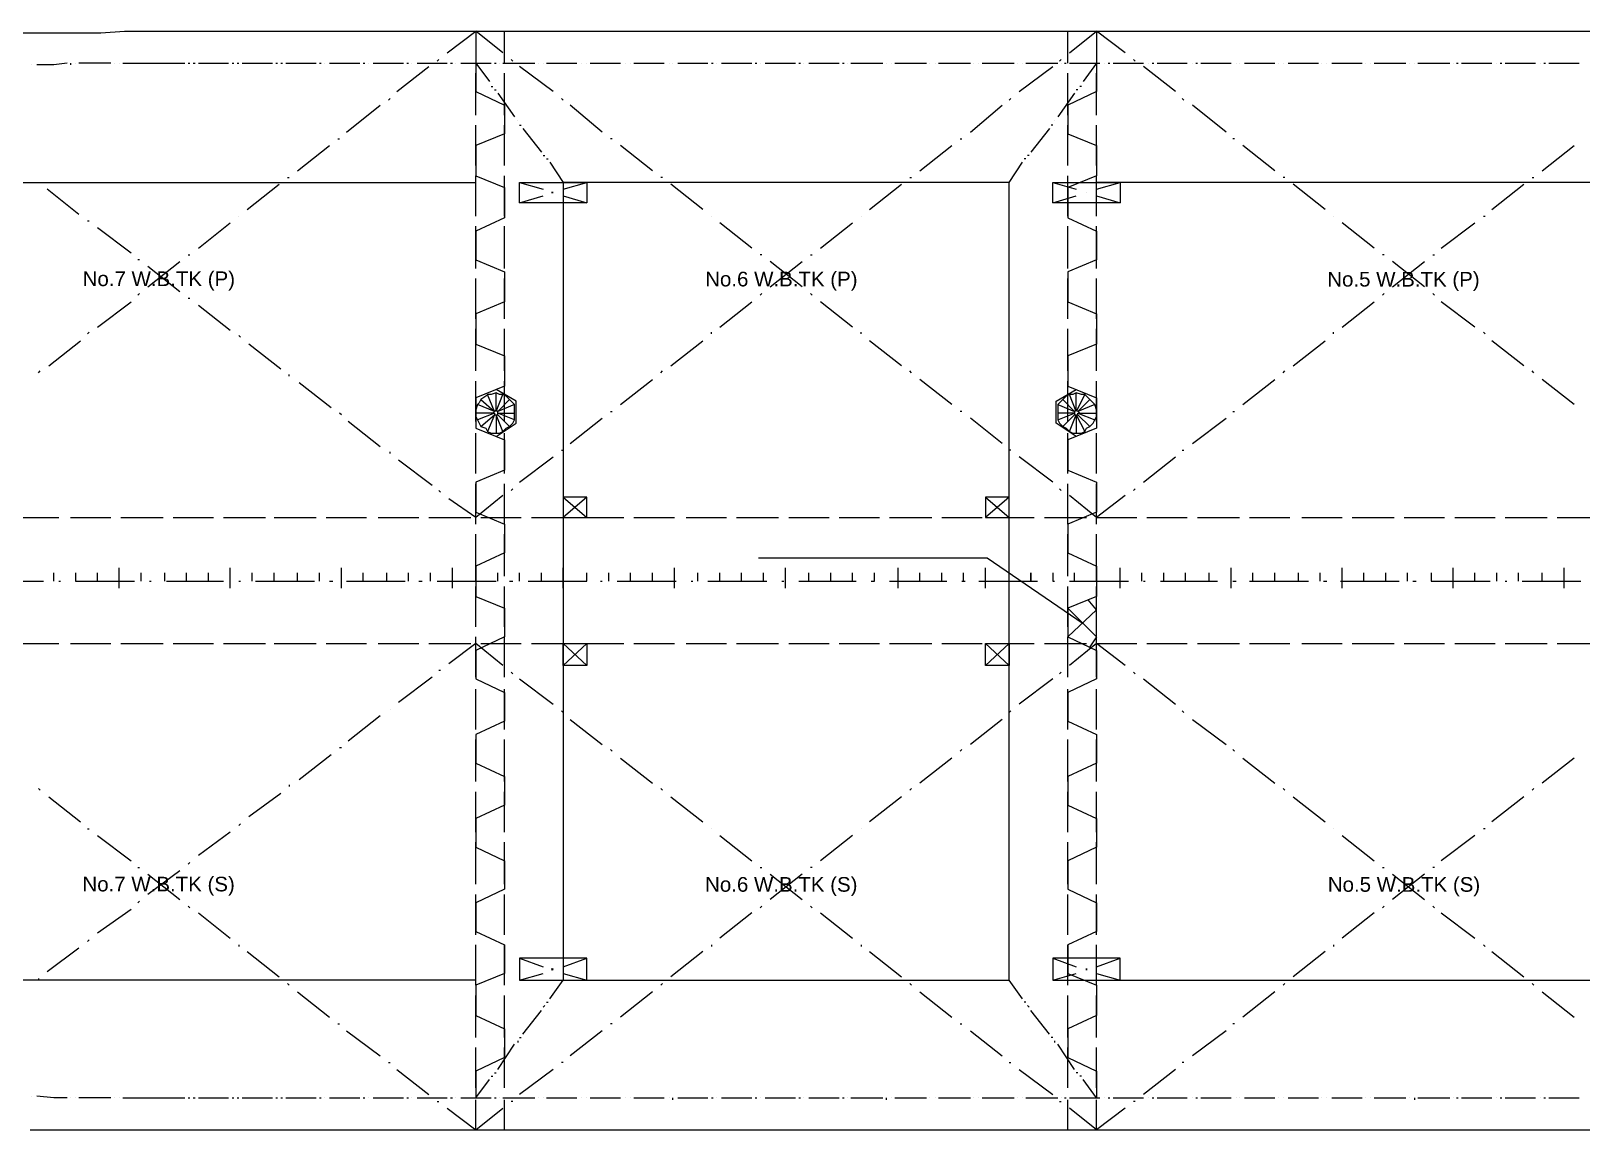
# Model space of a CAD drawing. Header units: millimetres. Extents: x -1005 to 294628, y -1154 to 182592.
# Drawn here: x 101309 to 164823, y 65571 to 110547 of the extents above; entities that cross this region are included whole.
import ezdxf

# ---------------------------------------------------------------- set-up
doc = ezdxf.new("R2010")
doc.units = ezdxf.units.MM
doc.layers.add('PDF_Geomertry', color=7, linetype='Continuous')
doc.styles.get("Standard").update_dxf_attribs({"font": 'arial.ttf'})

msp = doc.modelspace()

# ---------------------------------------------------------------- linework, layer by layer
at = {"layer": 'PDF_Geomertry', "lineweight": 5}
for points in [[(100311, 110478), (104168, 110478), (105132, 110547), (106578, 110547), (210924, 110547)], [(118356, 109651), (119527, 110547), (119527, 109238), (120078, 108481)], [(120629, 109651), (119527, 110547)], [(120698, 109238), (120698, 110547)], [(143771, 109238), (143771, 110547)], [(146113, 109651), (144942, 110547), (144942, 109238), (144942, 108067), (143771, 107516), (143771, 106345), (144942, 105863), (144942, 104624), (143771, 104141), (143771, 102902), (144942, 102351), (144942, 101180), (143771, 100698), (143771, 99458), (144942, 98976), (144942, 97736), (143771, 97254), (143771, 96014), (144942, 95532), (144942, 94292), (143771, 93810), (143771, 92570), (144942, 92088), (144942, 90849), (143771, 90366), (143771, 89196), (144942, 88645), (144942, 88025), (144942, 87405), (143771, 86923), (143771, 85752), (144942, 85201), (144942, 84030), (143771, 83479), (143771, 82308), (144942, 81757), (144942, 80586), (143771, 80035), (143771, 78864), (144942, 78313), (144942, 77142), (143771, 76591), (143771, 75421), (144942, 74870), (144942, 73699), (143771, 73148), (143771, 71977), (144942, 71495), (144942, 70255), (143771, 69704), (143771, 68533), (144942, 67982), (144942, 66880), (144391, 67638)], [(143840, 109651), (144942, 110547)], [(117943, 109307), (118012, 109376)], [(121042, 109307), (120973, 109376)], [(143426, 109307), (143495, 109376)], [(146526, 109307), (146457, 109376)], [(101344, 109169), (101344, 109169)], [(102790, 109238), (102239, 109169), (101550, 109169)], [(102928, 109238), (102928, 109169)], [(103135, 109238), (103135, 109238)], [(104581, 109238), (104168, 109238), (103272, 109238)], [(104719, 109238), (104719, 109238)], [(104925, 109238), (104925, 109238)], [(105063, 109238), (105132, 109238), (106578, 109238), (107611, 109238)], [(107749, 109238), (107818, 109238)], [(107956, 109238), (108025, 109238)], [(108162, 109238), (109402, 109238)], [(109540, 109238), (109609, 109238)], [(109747, 109238), (109815, 109238)], [(109953, 109238), (111193, 109238)], [(111331, 109238), (111400, 109238)], [(111537, 109238), (111606, 109238)], [(111744, 109238), (112984, 109238)], [(113121, 109238), (113190, 109238)], [(113328, 109238), (113328, 109238)], [(113535, 109238), (114774, 109238)], [(114912, 109238), (114981, 109238)], [(115119, 109238), (115119, 109238)], [(115325, 109238), (116565, 109238)], [(116290, 108067), (117598, 109100)], [(116703, 109238), (116772, 109238)], [(116910, 109238), (116910, 109238)], [(117116, 109238), (118356, 109238)], [(118494, 109238), (118563, 109238)], [(118700, 109238), (118700, 109238)], [(118907, 109238), (120147, 109238)], [(119527, 109238), (119527, 108067), (120698, 107516), (120698, 106345), (119527, 105863), (119527, 104624), (120698, 104141), (120698, 102902), (119527, 102351), (119527, 101180), (120698, 100698), (120698, 99458), (119527, 98976), (119527, 97736), (120698, 97254), (120698, 96014), (119527, 95532), (119527, 94292), (120698, 93810), (120698, 92570), (119527, 92088), (119527, 90849), (120698, 90366), (120698, 89196), (119527, 88645), (119527, 88025), (119527, 87405), (120698, 86923), (120698, 85752), (119527, 85201), (119527, 84030), (120698, 83479), (120698, 82308), (119527, 81757), (119527, 80586), (120698, 80035), (120698, 78864), (119527, 78313), (119527, 77142), (120698, 76591), (120698, 75421), (119527, 74870), (119527, 73699), (120698, 73148), (120698, 71977), (119527, 71495), (119527, 70255), (120698, 69704), (120698, 68533), (119527, 67982), (119527, 66880), (120078, 67638)], [(119527, 107103), (119527, 108825)], [(120284, 109238), (120353, 109238)], [(120491, 109238), (120491, 109238)], [(120629, 109238), (121937, 109238)], [(120698, 107103), (120698, 108825)], [(122695, 108067), (121318, 109100)], [(122075, 109238), (122075, 109238)], [(122282, 109238), (122282, 109238)], [(122420, 109238), (123659, 109238)], [(123866, 109238), (123866, 109238)], [(124073, 109238), (124073, 109238)], [(124210, 109238), (125450, 109238)], [(125657, 109238), (125657, 109238)], [(125863, 109238), (125863, 109238)], [(126001, 109238), (127241, 109238)], [(127447, 109238), (127447, 109238)], [(127585, 109238), (127585, 109238)], [(127792, 109238), (129032, 109238)], [(129169, 109238), (129238, 109238)], [(129376, 109238), (129376, 109238)], [(129583, 109238), (130822, 109238)], [(130960, 109238), (131029, 109238)], [(131167, 109238), (131167, 109238)], [(131373, 109238), (132613, 109238)], [(132751, 109238), (132820, 109238)], [(132957, 109238), (132957, 109238)], [(133164, 109238), (134404, 109238)], [(134542, 109238), (134610, 109238)], [(134748, 109238), (134748, 109238)], [(134886, 109238), (136195, 109238)], [(136332, 109238), (136332, 109238)], [(136539, 109238), (136539, 109238)], [(136677, 109238), (137985, 109238)], [(138123, 109238), (138123, 109238)], [(138330, 109238), (138330, 109238)], [(138467, 109238), (139776, 109238)], [(139914, 109238), (139914, 109238)], [(140120, 109238), (140120, 109238)], [(140258, 109238), (141567, 109238)], [(141705, 109238), (141705, 109238)], [(141773, 108067), (143151, 109100)], [(141911, 109238), (141911, 109238)], [(142049, 109238), (143358, 109238)], [(143495, 109238), (143495, 109238)], [(143633, 109238), (143702, 109238)], [(143771, 107103), (143771, 108825)], [(143840, 109238), (145079, 109238)], [(144942, 109238), (144391, 108481)], [(144942, 107103), (144942, 108825)], [(145286, 109238), (145286, 109238)], [(145424, 109238), (145493, 109238)], [(145630, 109238), (146870, 109238)], [(148179, 108067), (146870, 109100)], [(147077, 109238), (147077, 109238)], [(147215, 109238), (147283, 109238)], [(147421, 109238), (148661, 109238)], [(148868, 109238), (148868, 109238)], [(149005, 109238), (149074, 109238)], [(149212, 109238), (150452, 109238)], [(150658, 109238), (150658, 109238)], [(150796, 109238), (150796, 109238)], [(151003, 109238), (152242, 109238)], [(152380, 109238), (152380, 109238)], [(152587, 109238), (152587, 109238)], [(152793, 109238), (154033, 109238)], [(154171, 109238), (154171, 109238)], [(154378, 109238), (154378, 109238)], [(154584, 109238), (155824, 109238)], [(155962, 109238), (155962, 109238)], [(156168, 109238), (156168, 109238)], [(156306, 109238), (157615, 109238)], [(157752, 109238), (157752, 109238)], [(157959, 109238), (157959, 109238)], [(158097, 109238), (159405, 109238)], [(159543, 109238), (159543, 109238)], [(159681, 109238), (159750, 109238)], [(159888, 109238), (161127, 109238)], [(161334, 109238), (161334, 109238)], [(161472, 109238), (161541, 109238)], [(161678, 109238), (162918, 109238)], [(163125, 109238), (163125, 109238)], [(163262, 109238), (163331, 109238)], [(163469, 109238), (164709, 109238)], [(120147, 108274), (120216, 108274)], [(120284, 108136), (120353, 108136)], [(120422, 107998), (121111, 107034)], [(144046, 107998), (143358, 107034)], [(144184, 108136), (144115, 108136)], [(144322, 108274), (144253, 108274)], [(114223, 106414), (115601, 107516)], [(115945, 107723), (116014, 107792)], [(123108, 107723), (123039, 107792)], [(124692, 106414), (123384, 107516)], [(139776, 106414), (141085, 107516)], [(141360, 107723), (141429, 107792)], [(148523, 107723), (148454, 107792)], [(150245, 106414), (148868, 107516)], [(121249, 106896), (121249, 106896)], [(143220, 106896), (143220, 106896)], [(113879, 106139), (113948, 106139)], [(119527, 105037), (119527, 106690)], [(120698, 105037), (120698, 106690)], [(121318, 106690), (121386, 106690)], [(121455, 106552), (122213, 105588)], [(125106, 106139), (125037, 106139)], [(139363, 106139), (139432, 106139)], [(143013, 106552), (142256, 105588)], [(143151, 106690), (143082, 106690)], [(143771, 105037), (143771, 106690)], [(144942, 105037), (144942, 106690)], [(150589, 106139), (150521, 106139)], [(112226, 104830), (113535, 105863)], [(122282, 105450), (122351, 105450)], [(126759, 104830), (125450, 105863)], [(137710, 104830), (139018, 105863)], [(142187, 105450), (142118, 105450)], [(152242, 104830), (150934, 105863)], [(163194, 104830), (164502, 105863)], [(122420, 105312), (122488, 105312)], [(122557, 105175), (123108, 104348), (123108, 71701), (141360, 71701), (141360, 104348), (141911, 105175)], [(142049, 105312), (141980, 105312)], [(119527, 71701), (97625, 71701), (97625, 104348), (119527, 104348)], [(101619, 104348), (101619, 104348)], [(110160, 103246), (111468, 104279)], [(111813, 104555), (111882, 104555)], [(119527, 102971), (119527, 104624)], [(120698, 102971), (120698, 104624)], [(121318, 104348), (122282, 104073)], [(141360, 104348), (123108, 104348)], [(123108, 104073), (124073, 104348)], [(127172, 104555), (127103, 104555)], [(128825, 103246), (127516, 104279)], [(135644, 103246), (136952, 104279)], [(137297, 104555), (137365, 104555)], [(143151, 104348), (144115, 104073)], [(143771, 102971), (143771, 104624)], [(144942, 102971), (144942, 104624)], [(144942, 71701), (166844, 71701), (166844, 104348), (144942, 104348)], [(144942, 104073), (145906, 104348)], [(152656, 104555), (152587, 104555)], [(154309, 103246), (153000, 104279)], [(161127, 103246), (162436, 104279)], [(162780, 104555), (162849, 104555)], [(103272, 103039), (101964, 104073)], [(121318, 103522), (122282, 103797)], [(123108, 103797), (124073, 103522)], [(143151, 103522), (144115, 103797)], [(144942, 103797), (145906, 103522)], [(109815, 102971), (109815, 102971)], [(129169, 102971), (129169, 102971)], [(135299, 102971), (135299, 102971)], [(154653, 102971), (154653, 102971)], [(160783, 102971), (160852, 102971)], [(103685, 102764), (103617, 102764)], [(105407, 101455), (104030, 102488)], [(108162, 101662), (109471, 102695)], [(119527, 100835), (119527, 102557)], [(120698, 100835), (120698, 102557)], [(130822, 101662), (129514, 102695)], [(133646, 101662), (134955, 102695)], [(143771, 100835), (143771, 102557)], [(144942, 100835), (144942, 102557)], [(156306, 101662), (154997, 102695)], [(159061, 101662), (160439, 102695)], [(105752, 101180), (105683, 101180)], [(106096, 100078), (107405, 101111)], [(107749, 101386), (107818, 101386)], [(131236, 101386), (131167, 101386)], [(132889, 100078), (131580, 101111)], [(131580, 100078), (132889, 101111)], [(133233, 101386), (133302, 101386)], [(156719, 101386), (156650, 101386)], [(157064, 100078), (158372, 101111)], [(158372, 100078), (157064, 101111)], [(158717, 101386), (158786, 101386)], [(107405, 99871), (106096, 100904)], [(119527, 98769), (119527, 100422)], [(120698, 98769), (120698, 100422)], [(143771, 98769), (143771, 100422)], [(144942, 98769), (144942, 100422)], [(105683, 99733), (105752, 99802)], [(131167, 99733), (131236, 99802)], [(133302, 99733), (133233, 99802)], [(156650, 99733), (156719, 99802)], [(158786, 99733), (158717, 99802)], [(104030, 98425), (105407, 99458)], [(107818, 99596), (107749, 99596)], [(109471, 98287), (108162, 99320)], [(129514, 98425), (130822, 99458)], [(134955, 98425), (133646, 99458)], [(154997, 98425), (156306, 99458)], [(160439, 98425), (159061, 99458)], [(102032, 96841), (103341, 97874)], [(103617, 98149), (103685, 98218)], [(109884, 98012), (109815, 98080)], [(119527, 96634), (119527, 98356)], [(120698, 96634), (120698, 98356)], [(127516, 96841), (128825, 97874)], [(129169, 98149), (129169, 98218)], [(135299, 98149), (135299, 98218)], [(136952, 96841), (135644, 97874)], [(143771, 96634), (143771, 98356)], [(144942, 96634), (144942, 98356)], [(153000, 96841), (154309, 97874)], [(154653, 98149), (154653, 98218)], [(160852, 98149), (160783, 98218)], [(162436, 96841), (161127, 97874)], [(111537, 96703), (110229, 97736)], [(101619, 96565), (101688, 96634)], [(127103, 96565), (127172, 96634)], [(137365, 96565), (137297, 96634)], [(152587, 96565), (152656, 96634)], [(162849, 96565), (162780, 96634)], [(111882, 96427), (111882, 96496)], [(113604, 95119), (112295, 96152)], [(119527, 94568), (119527, 96221)], [(120698, 94568), (120698, 96221)], [(125450, 95257), (126759, 96290)], [(139018, 95257), (137710, 96290)], [(143771, 94568), (143771, 96221)], [(144942, 94568), (144942, 96221)], [(150934, 95257), (152242, 96290)], [(164502, 95257), (163194, 96290)], [(119733, 95463), (120284, 94981), (120009, 95670)], [(120353, 93948), (121180, 94499), (121180, 95394), (120353, 95876)], [(120353, 95050), (120353, 95739)], [(120353, 94981), (120629, 95670)], [(121111, 95257), (120422, 94981), (120904, 95463)], [(144115, 93948), (143289, 94499), (143289, 95394), (144115, 95876)], [(143358, 95257), (144046, 94981), (143564, 95463)], [(144460, 95670), (144115, 94981), (143840, 95670)], [(144115, 95050), (144115, 95739)], [(144873, 95257), (144184, 94981), (144666, 95463)], [(114017, 94843), (113948, 94912)], [(120216, 94912), (119527, 94912)], [(120284, 94981), (119596, 95257)], [(120284, 94912), (119596, 94637)], [(119733, 94361), (120284, 94843), (120009, 94155)], [(120629, 94155), (120353, 94843), (120353, 94086)], [(121111, 94637), (120422, 94912), (121111, 94912)], [(120422, 94843), (120904, 94361)], [(123384, 93672), (124692, 94706)], [(125037, 94981), (125106, 94981)], [(139432, 94981), (139363, 94981)], [(141085, 93672), (139776, 94706)], [(143358, 94637), (144046, 94912), (143358, 94912)], [(144046, 94843), (143564, 94361)], [(143840, 94155), (144115, 94843), (144115, 94086)], [(144115, 94843), (144460, 94155)], [(144184, 94912), (144873, 94637)], [(144184, 94843), (144666, 94361)], [(144253, 94912), (144942, 94912)], [(148868, 93672), (150245, 94706)], [(150521, 94981), (150589, 94981)], [(115601, 93535), (114292, 94568)], [(119527, 92433), (119527, 94086)], [(120698, 92433), (120698, 94086)], [(143771, 92433), (143771, 94086)], [(144942, 92433), (144942, 94086)], [(123039, 93397), (123108, 93397)], [(141429, 93397), (141360, 93397)], [(148454, 93397), (148523, 93397)], [(116014, 93259), (116014, 93328)], [(117736, 91951), (116359, 92984)], [(121318, 92088), (122695, 93121)], [(143151, 92088), (141773, 93121)], [(146870, 92088), (148179, 93121)], [(118080, 91675), (118012, 91744)], [(120629, 91537), (119527, 90642), (118425, 91400)], [(119527, 90366), (119527, 92019)], [(120698, 90366), (120698, 92019)], [(120973, 91744), (121042, 91813)], [(124073, 91468), (123108, 90642)], [(123108, 91468), (124073, 90642)], [(141360, 91468), (140396, 90642)], [(140396, 91468), (141360, 90642)], [(143495, 91744), (143426, 91813)], [(143771, 90366), (143771, 92019)], [(144942, 90642), (143840, 91537)], [(144942, 90366), (144942, 92019)], [(146113, 91537), (144942, 90642), (146595, 90642)], [(146457, 91744), (146526, 91813)], [(100793, 90642), (102446, 90642)], [(102928, 90642), (104581, 90642)], [(104994, 90642), (106716, 90642)], [(107129, 90642), (108782, 90642)], [(109196, 90642), (110917, 90642)], [(111262, 90642), (112984, 90642)], [(113397, 90642), (115050, 90642)], [(115532, 90642), (117185, 90642)], [(117598, 90642), (119320, 90642)], [(119733, 90642), (121386, 90642)], [(121800, 90642), (123453, 90642)], [(123866, 90642), (125588, 90642)], [(126001, 90642), (127654, 90642)], [(128136, 90642), (129789, 90642)], [(130202, 90642), (131924, 90642)], [(132338, 90642), (133991, 90642)], [(134404, 90642), (136057, 90642)], [(136470, 90642), (138192, 90642)], [(138605, 90642), (140258, 90642)], [(140740, 90642), (142393, 90642)], [(142807, 90642), (144528, 90642)], [(147008, 90642), (148661, 90642)], [(149074, 90642), (150796, 90642)], [(151209, 90642), (152862, 90642)], [(153344, 90642), (154997, 90642)], [(155411, 90642), (157133, 90642)], [(157546, 90642), (159199, 90642)], [(159612, 90642), (161265, 90642)], [(161678, 90642), (163400, 90642)], [(163813, 90642), (165466, 90642)], [(119527, 88231), (119527, 89953)], [(120698, 88231), (120698, 89953)], [(143771, 88231), (143771, 89953)], [(144942, 88231), (144942, 89953)], [(131098, 88989), (140465, 88989), (144391, 86303)], [(102239, 88025), (102239, 88369)], [(103135, 88369), (103135, 88025), (105545, 88025)], [(104030, 88025), (104030, 88369)], [(104925, 87749), (104925, 88576)], [(105821, 88025), (105821, 88369)], [(106785, 88025), (106785, 88369)], [(107680, 88025), (107680, 88369)], [(108576, 88025), (108576, 88369)], [(109471, 87749), (109471, 88576)], [(110366, 88025), (110366, 88369)], [(111262, 88025), (111262, 88369)], [(112226, 88025), (112226, 88369)], [(113121, 88025), (113121, 88369)], [(114017, 87749), (114017, 88576)], [(114912, 88025), (114912, 88369)], [(115876, 88025), (115876, 88369)], [(116772, 88025), (116772, 88369)], [(117667, 88025), (117667, 88369)], [(118563, 87749), (118563, 88576)], [(119527, 88025), (119527, 88369)], [(120422, 88025), (120422, 88369)], [(121318, 88025), (121318, 88369)], [(121662, 88025), (124073, 88025), (124073, 88369)], [(122213, 88025), (122213, 88369)], [(123108, 87749), (123108, 88576)], [(124968, 88025), (124968, 88369)], [(125863, 88025), (125863, 88369)], [(126759, 88025), (126759, 88369)], [(127654, 87749), (127654, 88576)], [(128618, 88025), (128618, 88369)], [(129514, 88025), (129514, 88369)], [(130409, 88025), (130409, 88369)], [(131304, 88025), (131304, 88369)], [(132200, 87749), (132200, 88576)], [(133164, 88025), (133164, 88369)], [(134059, 88025), (134059, 88369)], [(134955, 88025), (134955, 88369)], [(135712, 88025), (135850, 88025), (135850, 88369)], [(136814, 87749), (136814, 88576)], [(137710, 88025), (137710, 88369)], [(138605, 88025), (138605, 88369)], [(139501, 88025), (139501, 88369)], [(140396, 87749), (140396, 88576)], [(140396, 88025), (140396, 88369)], [(141360, 87749), (141360, 88576)], [(141360, 88025), (141360, 88369)], [(143151, 88369), (143151, 88025), (143220, 88025)], [(144046, 88025), (144046, 88369)], [(144942, 88025), (144942, 88369)], [(145906, 87749), (145906, 88576)], [(146801, 88025), (146801, 88369)], [(147697, 88025), (147697, 88369)], [(148592, 88025), (148592, 88369)], [(149556, 88025), (149556, 88369)], [(150452, 87749), (150452, 88576)], [(151347, 88025), (151347, 88369)], [(152242, 88025), (152242, 88369)], [(153207, 88025), (153207, 88369)], [(154102, 88025), (154102, 88369)], [(154997, 87749), (154997, 88576)], [(155893, 88025), (155893, 88369)], [(156788, 88025), (156788, 88369)], [(157684, 88025), (157684, 88369)], [(158648, 88369), (158648, 88025), (161058, 88025)], [(159543, 87749), (159543, 88576)], [(160439, 88025), (160439, 88369)], [(161334, 88025), (161334, 88369)], [(162229, 88025), (162229, 88369)], [(163194, 88025), (163194, 88369)], [(164089, 87749), (164089, 88576)], [(99415, 88025), (101826, 88025)], [(102446, 88025), (102515, 88025)], [(106165, 88025), (106234, 88025)], [(106854, 88025), (109196, 88025)], [(109815, 88025), (109884, 88025)], [(110504, 88025), (112915, 88025)], [(113535, 88025), (113672, 88025)], [(114223, 88025), (116634, 88025)], [(117185, 88025), (117323, 88025)], [(117943, 88025), (120353, 88025)], [(119527, 86165), (119527, 87818)], [(120698, 86165), (120698, 87818)], [(120904, 88025), (121042, 88025)], [(124624, 88025), (124692, 88025)], [(125312, 88025), (127723, 88025)], [(128343, 88025), (128412, 88025)], [(129032, 88025), (131442, 88025)], [(132062, 88025), (132131, 88025)], [(132751, 88025), (135093, 88025)], [(136470, 88025), (138812, 88025)], [(139432, 88025), (139569, 88025)], [(140120, 88025), (142531, 88025)], [(143771, 86165), (143771, 87818)], [(143840, 88025), (146250, 88025)], [(144942, 86165), (144942, 87818)], [(146870, 88025), (146939, 88025)], [(147559, 88025), (149901, 88025)], [(150521, 88025), (150658, 88025)], [(151209, 88025), (153620, 88025)], [(154240, 88025), (154378, 88025)], [(154929, 88025), (157339, 88025)], [(157890, 88025), (158028, 88025)], [(161678, 88025), (161747, 88025)], [(162367, 88025), (164778, 88025)], [(143771, 86923), (144942, 85752), (144942, 86854), (144597, 87267)], [(143771, 84099), (143771, 85752), (144942, 86854)], [(119527, 84099), (119527, 85752)], [(120698, 84099), (120698, 85752)], [(144942, 84099), (144942, 85752), (144666, 85339)], [(100793, 85476), (102446, 85476)], [(102928, 85476), (104581, 85476)], [(104994, 85476), (106716, 85476)], [(107129, 85476), (108782, 85476)], [(109196, 85476), (110917, 85476)], [(111262, 85476), (112984, 85476)], [(113397, 85476), (115050, 85476)], [(115532, 85476), (117185, 85476)], [(117598, 85476), (119320, 85476)], [(120629, 84581), (119527, 85476), (118425, 84650)], [(119733, 85476), (121386, 85476)], [(121800, 85476), (123453, 85476)], [(124073, 84581), (123108, 85476)], [(123108, 84581), (124073, 85476)], [(123866, 85476), (125588, 85476)], [(126001, 85476), (127654, 85476)], [(128136, 85476), (129789, 85476)], [(130202, 85476), (131924, 85476)], [(132338, 85476), (133991, 85476)], [(134404, 85476), (136057, 85476)], [(136470, 85476), (138192, 85476)], [(138605, 85476), (140258, 85476)], [(140396, 84581), (141360, 85476)], [(141360, 84581), (140396, 85476)], [(140740, 85476), (142393, 85476)], [(142807, 85476), (144528, 85476)], [(144942, 85476), (143840, 84581)], [(146113, 84581), (144942, 85476), (146595, 85476)], [(147008, 85476), (148661, 85476)], [(149074, 85476), (150796, 85476)], [(151209, 85476), (152862, 85476)], [(153344, 85476), (154997, 85476)], [(155411, 85476), (157133, 85476)], [(157546, 85476), (159199, 85476)], [(159612, 85476), (161265, 85476)], [(161678, 85476), (163400, 85476)], [(163813, 85476), (165466, 85476)], [(117736, 84099), (116359, 83066)], [(118080, 84374), (118012, 84374)], [(120973, 84305), (121042, 84237)], [(121318, 84030), (122695, 82997)], [(143151, 84030), (141773, 82997)], [(143495, 84305), (143426, 84237)], [(146457, 84305), (146526, 84237)], [(146870, 84030), (148179, 82997)], [(119527, 81964), (119527, 83617)], [(120698, 81964), (120698, 83617)], [(143771, 81964), (143771, 83617)], [(144942, 81964), (144942, 83617)], [(116014, 82790), (116014, 82790)], [(123039, 82721), (123108, 82652)], [(141429, 82721), (141360, 82652)], [(148454, 82721), (148523, 82652)], [(115601, 82515), (114292, 81482)], [(123384, 82377), (124692, 81344)], [(141085, 82377), (139776, 81344)], [(148868, 82377), (150245, 81344)], [(119527, 79829), (119527, 81550)], [(120698, 79829), (120698, 81550)], [(143771, 79829), (143771, 81550)], [(144942, 79829), (144942, 81550)], [(113604, 80931), (112295, 79897)], [(114017, 81206), (113948, 81206)], [(125037, 81137), (125106, 81068)], [(125450, 80793), (126759, 79760)], [(139018, 80793), (137710, 79760)], [(139432, 81137), (139363, 81068)], [(150521, 81137), (150589, 81068)], [(150934, 80793), (152242, 79760)], [(164502, 80793), (163194, 79760)], [(101619, 79553), (101688, 79484)], [(111882, 79691), (111882, 79622)], [(119527, 77762), (119527, 79415)], [(120698, 77762), (120698, 79415)], [(127103, 79553), (127172, 79484)], [(137365, 79553), (137297, 79484)], [(143771, 77762), (143771, 79415)], [(144942, 77762), (144942, 79415)], [(152587, 79553), (152656, 79484)], [(162849, 79553), (162780, 79484)], [(102032, 79209), (103341, 78176)], [(111537, 79346), (110229, 78382)], [(127516, 79209), (128825, 78176)], [(136952, 79209), (135644, 78176)], [(153000, 79209), (154309, 78176)], [(162436, 79209), (161127, 78176)], [(103617, 77900), (103685, 77900)], [(104030, 77625), (105407, 76591)], [(109471, 77762), (108162, 76798)], [(109884, 78107), (109815, 78038)], [(129169, 77900), (129169, 77900)], [(129514, 77625), (130822, 76591)], [(134955, 77625), (133646, 76591)], [(135299, 77900), (135299, 77900)], [(154653, 77900), (154653, 77900)], [(154997, 77625), (156306, 76591)], [(160439, 77625), (159061, 76591)], [(160852, 77900), (160783, 77900)], [(119527, 75627), (119527, 77349)], [(120698, 75627), (120698, 77349)], [(143771, 75627), (143771, 77349)], [(144942, 75627), (144942, 77349)], [(105683, 76316), (105752, 76316)], [(107818, 76523), (107749, 76454)], [(131167, 76316), (131236, 76316)], [(133302, 76316), (133233, 76316)], [(156650, 76316), (156719, 76316)], [(158786, 76316), (158717, 76316)], [(107405, 76178), (106096, 75214)], [(106096, 76040), (107405, 75007)], [(131580, 76040), (132889, 75007)], [(132889, 76040), (131580, 75007)], [(158372, 76040), (157064, 75007)], [(157064, 76040), (158372, 75007)], [(119527, 73561), (119527, 75214)], [(120698, 73561), (120698, 75214)], [(143771, 73561), (143771, 75214)], [(144942, 73561), (144942, 75214)], [(105407, 74594), (104030, 73630)], [(105752, 74938), (105683, 74870)], [(107749, 74732), (107818, 74663)], [(108162, 74456), (109471, 73423)], [(130822, 74456), (129514, 73423)], [(131236, 74732), (131167, 74663)], [(133233, 74732), (133302, 74663)], [(133646, 74456), (134955, 73423)], [(156306, 74456), (154997, 73423)], [(156719, 74732), (156650, 74663)], [(158717, 74732), (158786, 74663)], [(159061, 74456), (160439, 73423)], [(103685, 73354), (103617, 73285)], [(109815, 73148), (109815, 73079)], [(119527, 71495), (119527, 73148)], [(120698, 71495), (120698, 73148)], [(129169, 73148), (129169, 73079)], [(135299, 73148), (135299, 73079)], [(143771, 71495), (143771, 73148)], [(144942, 71495), (144942, 73148)], [(154653, 73148), (154653, 73079)], [(160783, 73148), (160852, 73079)], [(103272, 73010), (101964, 72046)], [(110160, 72872), (111468, 71839)], [(121318, 72597), (122282, 72252)], [(123108, 72252), (124073, 72597)], [(128825, 72872), (127516, 71839)], [(135644, 72872), (136952, 71839)], [(143151, 72597), (144115, 72252)], [(144942, 72252), (145906, 72597)], [(154309, 72872), (153000, 71839)], [(161127, 72872), (162436, 71839)], [(101619, 71770), (101619, 71701)], [(121318, 71701), (122282, 71977)], [(122626, 72183), (122695, 72115)], [(122626, 72115), (122695, 72183)], [(123108, 71977), (124073, 71701)], [(143151, 71701), (144115, 71977)], [(144942, 71977), (145906, 71701)], [(111813, 71564), (111882, 71495)], [(112226, 71219), (113535, 70186)], [(122557, 70944), (123108, 71701)], [(126759, 71219), (125450, 70186)], [(127172, 71564), (127103, 71495)], [(137297, 71564), (137365, 71495)], [(137710, 71219), (139018, 70186)], [(141911, 70944), (141360, 71701)], [(152242, 71219), (150934, 70186)], [(152656, 71564), (152587, 71495)], [(162780, 71564), (162849, 71495)], [(163194, 71219), (164502, 70186)], [(119527, 69360), (119527, 71081)], [(120698, 69360), (120698, 71081)], [(122282, 70599), (122351, 70668)], [(122420, 70806), (122488, 70806)], [(142049, 70806), (141980, 70806)], [(142187, 70599), (142118, 70668)], [(143771, 69360), (143771, 71081)], [(144942, 69360), (144942, 71081)], [(113879, 69911), (113948, 69911)], [(121455, 69497), (122213, 70462)], [(125106, 69911), (125037, 69911)], [(139363, 69911), (139432, 69911)], [(143013, 69497), (142256, 70462)], [(150589, 69911), (150521, 69911)], [(114223, 69635), (115601, 68602)], [(121318, 69360), (121386, 69360)], [(124692, 69635), (123384, 68602)], [(139776, 69635), (141085, 68602)], [(143151, 69360), (143082, 69360)], [(150245, 69635), (148868, 68602)], [(119527, 67293), (119527, 68946)], [(120422, 68051), (121111, 69084)], [(120698, 67293), (120698, 68946)], [(121249, 69222), (121249, 69153)], [(143220, 69222), (143220, 69153)], [(144046, 68051), (143358, 69084)], [(143771, 67293), (143771, 68946)], [(144942, 67293), (144942, 68946)], [(115945, 68326), (116014, 68326)], [(116290, 68051), (117598, 67018)], [(122695, 68051), (121318, 67018)], [(123108, 68326), (123039, 68326)], [(141360, 68326), (141429, 68326)], [(141773, 68051), (143151, 67018)], [(148179, 68051), (146870, 67018)], [(148523, 68326), (148454, 68326)], [(120147, 67775), (120216, 67775)], [(120284, 67913), (120353, 67913)], [(144184, 67913), (144115, 67913)], [(144322, 67775), (144253, 67775)], [(101344, 66949), (101344, 66949)], [(102790, 66880), (102239, 66880), (101550, 66949)], [(102928, 66880), (102928, 66880)], [(103135, 66880), (103135, 66880)], [(104581, 66880), (104168, 66880), (103272, 66880)], [(104719, 66880), (104719, 66880)], [(104925, 66880), (104925, 66880)], [(105063, 66880), (105132, 66880), (106578, 66880), (107611, 66880)], [(107749, 66880), (107818, 66880)], [(107956, 66880), (108025, 66880)], [(108162, 66880), (109402, 66880)], [(109540, 66880), (109609, 66880)], [(109747, 66880), (109815, 66880)], [(109953, 66880), (111193, 66880)], [(111331, 66880), (111400, 66880)], [(111537, 66880), (111606, 66880)], [(111744, 66880), (112984, 66880)], [(113121, 66880), (113190, 66880)], [(113328, 66880), (113328, 66880)], [(113535, 66880), (114774, 66880)], [(114912, 66880), (114981, 66880)], [(115119, 66880), (115119, 66880)], [(115325, 66880), (116565, 66880)], [(116703, 66880), (116772, 66880)], [(116910, 66880), (116910, 66880)], [(117116, 66880), (118356, 66880)], [(117943, 66742), (118012, 66742)], [(118494, 66880), (118563, 66880)], [(118700, 66880), (118700, 66880)], [(118907, 66880), (120147, 66880)], [(119527, 65571), (119527, 66811)], [(120284, 66880), (120353, 66880)], [(120491, 66880), (120491, 66880)], [(120629, 66880), (121937, 66880)], [(120698, 65571), (120698, 66811)], [(121042, 66742), (120973, 66742)], [(122075, 66880), (122075, 66880)], [(122282, 66880), (122282, 66880)], [(122420, 66880), (123659, 66880)], [(123866, 66880), (123866, 66880)], [(124073, 66880), (124073, 66880)], [(124210, 66880), (125450, 66880)], [(125657, 66880), (125657, 66880)], [(125863, 66880), (125863, 66880)], [(126001, 66880), (127241, 66880)], [(127447, 66880), (127447, 66880)], [(127585, 66880), (127585, 66811)], [(127792, 66880), (129032, 66880)], [(129169, 66880), (129238, 66880)], [(129376, 66880), (129376, 66880)], [(129583, 66880), (130822, 66880)], [(130960, 66880), (131029, 66880)], [(131167, 66880), (131167, 66880)], [(131373, 66880), (132613, 66880)], [(132751, 66880), (132820, 66880)], [(132957, 66880), (132957, 66880)], [(133164, 66880), (134404, 66880)], [(134542, 66880), (134610, 66880)], [(134748, 66880), (134748, 66880)], [(134886, 66880), (136195, 66880)], [(136332, 66880), (136332, 66811)], [(136539, 66880), (136539, 66880)], [(136677, 66880), (137985, 66880)], [(138123, 66880), (138123, 66880)], [(138330, 66880), (138330, 66880)], [(138467, 66880), (139776, 66880)], [(139914, 66880), (139914, 66880)], [(140120, 66880), (140120, 66880)], [(140258, 66880), (141567, 66880)], [(141705, 66880), (141705, 66880)], [(141911, 66880), (141911, 66880)], [(142049, 66880), (143358, 66880)], [(143426, 66742), (143495, 66742)], [(143495, 66880), (143495, 66880)], [(143633, 66880), (143702, 66880)], [(143771, 65571), (143771, 66811)], [(143840, 66880), (145079, 66880)], [(144942, 65571), (144942, 66811)], [(145286, 66880), (145286, 66880)], [(145424, 66880), (145493, 66880)], [(145630, 66880), (146870, 66880)], [(146526, 66742), (146457, 66742)], [(147077, 66880), (147077, 66880)], [(147215, 66880), (147283, 66880)], [(147421, 66880), (148661, 66880)], [(148868, 66880), (148868, 66880)], [(149005, 66880), (149074, 66880)], [(149212, 66880), (150452, 66880)], [(150658, 66880), (150658, 66880)], [(150796, 66880), (150796, 66880)], [(151003, 66880), (152242, 66880)], [(152380, 66880), (152380, 66880)], [(152587, 66880), (152587, 66880)], [(152793, 66880), (154033, 66880)], [(154171, 66880), (154171, 66880)], [(154378, 66880), (154378, 66880)], [(154584, 66880), (155824, 66880)], [(155962, 66880), (155962, 66880)], [(156168, 66880), (156168, 66880)], [(156306, 66880), (157615, 66880)], [(157752, 66880), (157752, 66880)], [(157959, 66880), (157959, 66811)], [(158097, 66880), (159405, 66880)], [(159543, 66880), (159543, 66880)], [(159681, 66880), (159750, 66880)], [(159888, 66880), (161127, 66880)], [(161334, 66880), (161334, 66880)], [(161472, 66880), (161541, 66880)], [(161678, 66880), (162918, 66880)], [(163125, 66880), (163125, 66880)], [(163262, 66880), (163331, 66880)], [(163469, 66880), (164709, 66880)], [(118356, 66467), (119527, 65571), (120629, 66467)], [(146113, 66467), (144942, 65571), (143840, 66467)], [(101275, 65571), (106578, 65571), (210924, 65571)]]:
    msp.add_lwpolyline(points, dxfattribs=at)
for points in [[(121318, 104348), (124073, 104348), (124073, 103522), (121318, 103522), (121318, 104348)], [(143151, 104348), (145906, 104348), (145906, 103522), (143151, 103522), (143151, 104348)], [(122695, 103935), (122626, 103935)], [(144528, 103935), (144528, 103935)], [(120353, 94086), (120491, 94086), (120629, 94155), (120767, 94292), (120904, 94361), (121042, 94499), (121111, 94637), (121111, 95257), (120767, 95601), (120629, 95670), (120491, 95670), (120353, 95739), (120147, 95670), (120009, 95670), (119940, 95601), (119733, 95463), (119665, 95325), (119596, 95257), (119527, 95050), (119527, 94774), (119665, 94499), (119733, 94361), (119940, 94292), (120009, 94155), (120147, 94086), (120353, 94086)], [(144115, 94086), (144322, 94086), (144460, 94155), (144528, 94292), (144666, 94361), (144804, 94499), (144942, 94774), (144942, 95050), (144873, 95257), (144460, 95670), (144322, 95670), (144115, 95739), (143977, 95670), (143840, 95670), (143702, 95601), (143358, 95257), (143358, 94637), (143426, 94499), (143564, 94361), (143702, 94292), (143840, 94155), (143977, 94086), (144115, 94086)], [(120353, 94843), (120422, 94843), (120422, 94981), (120353, 95050), (120216, 94912), (120284, 94912), (120284, 94843), (120353, 94843)], [(144115, 94843), (144184, 94843), (144184, 94912), (144253, 94912), (144115, 95050), (144046, 94981), (144046, 94843), (144115, 94843)], [(123108, 90642), (124073, 90642), (124073, 91468), (123108, 91468), (123108, 90642)], [(140396, 90642), (141360, 90642), (141360, 91468), (140396, 91468), (140396, 90642)], [(142256, 88369), (142256, 88025)], [(123108, 85476), (124073, 85476), (124073, 84581), (123108, 84581), (123108, 85476)], [(140396, 85476), (141360, 85476), (141360, 84581), (140396, 84581), (140396, 85476)], [(121318, 71701), (124073, 71701), (124073, 72597), (121318, 72597), (121318, 71701)], [(143151, 71701), (145906, 71701), (145906, 72597), (143151, 72597), (143151, 71701)], [(144528, 72183), (144528, 72115)]]:
    msp.add_lwpolyline(points, close=True, dxfattribs=at)

# ---------------------------------------------------------------- texts
for s, p in [('No.7 W.B.TK (P)', (103423, 100108)), ('No.6 W.B.TK (P)', (128917, 100096)), ('No.5 W.B.TK (P)', (154392, 100089)), ('No.7 W.B.TK (S)', (103415, 75335)), ('No.6 W.B.TK (S)', (128913, 75322)), ('No.5 W.B.TK (S)', (154414, 75319))]:
    msp.add_text(s, height=600).set_placement(p)

doc.saveas('drawing.dxf')
